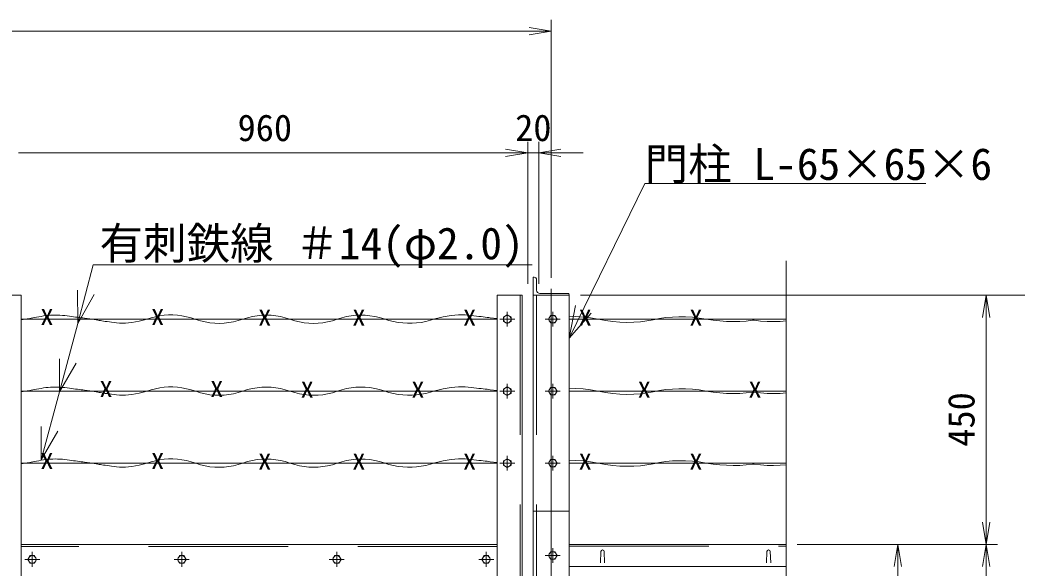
# Model space of a CAD drawing. Units: millimetres, scale not verified. Extents: x -5936 to 5936, y -4198 to 4198.
# Drawn here: x 1631 to 3432, y 871 to 1860 of the extents above; entities that cross this region are included whole.
import ezdxf
from ezdxf.enums import TextEntityAlignment as Align

# ---------------------------------------------------------------- set-up
doc = ezdxf.new("R2010")
doc.units = ezdxf.units.MM
doc.header["$LTSCALE"] = 30
doc.linetypes.add('USER2', pattern=[12.6, 8.4, -4.2])
doc.linetypes.add('USER3', pattern=[50.5, 30, -9, 2.5, -9])
for name, color, linetype, lineweight in [('0-1_27', 3, 'Continuous', 9), ('0-2_D-STR1', 1, 'Continuous', 9), ('0-3_D-STR-TXT', 7, 'Continuous', 9), ('0-6_0', 7, 'Continuous', 9), ('0-8_D-STR-DIM', 7, 'Continuous', 9), ('0-C_1', 7, 'Continuous', 9), ('0-D_D-STR3', 3, 'Continuous', 9)]:
    doc.layers.add(name, color=color, linetype=linetype, lineweight=lineweight)
doc.styles.add('ＭＳ ゴシック', font='')
doc.styles.get('ＭＳ ゴシック').set_extended_font_data('MS Gothic')

# ---------------------------------------------------------------- blocks, each defined once
blk = doc.blocks.new('_OPEN')
at = {"layer": '0-6_0'}
blk.add_line((-30, 5), (0, 0), dxfattribs=at)
blk.add_lwpolyline([(-30, -5), (0, 0), (-30, 0)], dxfattribs=at)
blk = doc.blocks.new('G85')
at = {"layer": '0-C_1'}
for q in [(263699.1, 166568.8), (259957.2, 159950.7), (260794.9, 159542.7)]:
    blk.add_line((259614.7, 158183.6), q, dxfattribs=at)
blk = doc.blocks.new('G86')
at = {"layer": '0-C_1'}
for q in [(233382, 155277.2), (232398.2, 153395.9), (233298.5, 153155.8)]:
    blk.add_line((232400.5, 151595.9), q, dxfattribs=at)
blk = doc.blocks.new('G87')
at = {"layer": '0-C_1'}
for q in [(234370.6, 158985.4), (233379.7, 157077.2), (234280, 156837.1)]:
    blk.add_line((233382, 155277.2), q, dxfattribs=at)
blk = doc.blocks.new('G88')
at = {"layer": '0-C_1'}
for q in [(235218, 162163.9), (234368.4, 160785.4), (235268.7, 160545.4)]:
    blk.add_line((234370.6, 158985.4), q, dxfattribs=at)

msp = doc.modelspace()

# ---------------------------------------------------------------- linework, layer by layer
at = {"layer": '0-1_27'}
for p, q in [((1632.99, 1320.21), (2492.99, 1320.21)), ((2622.99, 1320.21), (3014.48, 1320.21)), ((1632.99, 1190.31), (2492.99, 1190.31)), ((2622.99, 1190.31), (3014.48, 1190.31)), ((1632.99, 1060.4), (2492.99, 1060.4)), ((2622.99, 1060.4), (3014.48, 1060.4))]:
    msp.add_line(p, q, dxfattribs=at)
for points in [[(2622.99, 1325.58), (2634.75, 1325.22), (2648.04, 1324.15), (2661.46, 1322.44), (2675, 1320.07), (2688.46, 1317.7), (2701.62, 1315.97), (2714.51, 1314.9), (2727.1, 1314.47), (2739.41, 1314.7), (2751.43, 1315.57), (2763.16, 1317.1), (2774.61, 1319.27), (2785.99, 1321.47), (2797.53, 1323.09), (2809.24, 1324.12), (2821.11, 1324.56), (2833.14, 1324.42), (2845.34, 1323.69), (2857.69, 1322.37), (2870.21, 1320.47), (2882.72, 1318.54), (2895.04, 1317.15), (2907.17, 1316.29), (2919.12, 1315.97), (2930.88, 1316.19), (2942.45, 1316.95), (2953.83, 1318.24), (2955.49, 1318.51)], [(3014.48, 1317.04), (3003.8, 1316.29), (2991.86, 1315.97), (2980.1, 1316.19), (2968.53, 1316.95), (2957.15, 1318.24), (2955.49, 1318.51)], [(2622.99, 1195.68), (2634.75, 1195.31), (2648.04, 1194.25), (2661.46, 1192.53), (2675, 1190.16), (2688.46, 1187.79), (2701.62, 1186.07), (2714.51, 1185), (2727.1, 1184.57), (2739.41, 1184.8), (2751.43, 1185.67), (2763.16, 1187.19), (2774.61, 1189.36), (2785.99, 1191.57), (2797.53, 1193.18), (2809.24, 1194.21), (2821.11, 1194.66), (2833.14, 1194.51), (2845.34, 1193.78), (2857.69, 1192.47), (2870.21, 1190.56), (2882.72, 1188.63), (2895.04, 1187.24), (2907.17, 1186.39), (2919.12, 1186.07), (2930.88, 1186.29), (2942.45, 1187.04), (2953.83, 1188.33), (2955.49, 1188.61)], [(3014.48, 1187.14), (3003.8, 1186.39), (2991.86, 1186.07), (2980.1, 1186.29), (2968.53, 1187.04), (2957.15, 1188.33), (2955.49, 1188.61)], [(2622.99, 1065.78), (2634.75, 1065.41), (2648.04, 1064.35), (2661.46, 1062.63), (2675, 1060.26), (2688.46, 1057.89), (2701.62, 1056.16), (2714.51, 1055.09), (2727.1, 1054.67), (2739.41, 1054.89), (2751.43, 1055.77), (2763.16, 1057.29), (2774.61, 1059.46), (2785.99, 1061.66), (2797.53, 1063.28), (2809.24, 1064.31), (2821.11, 1064.75), (2833.14, 1064.61), (2845.34, 1063.88), (2857.69, 1062.56), (2870.21, 1060.66), (2882.72, 1058.73), (2895.04, 1057.34), (2907.17, 1056.48), (2919.12, 1056.16), (2930.88, 1056.38), (2942.45, 1057.14), (2953.83, 1058.43), (2955.49, 1058.7)], [(3014.48, 1057.24), (3003.8, 1056.48), (2991.86, 1056.16), (2980.1, 1056.38), (2968.53, 1057.14), (2957.15, 1058.43), (2955.49, 1058.7)]]:
    msp.add_lwpolyline(points, dxfattribs=at)
at = {"layer": '0-2_D-STR1'}
for p, q in [((3014.48, 1425.6), (3014.48, -30.05)), ((2557.99, 1396.01), (2559.49, 1396.01)), ((2557.99, 1396.01), (2557.99, 1363.51)), ((2563.99, 1372.51), (2563.99, 1391.51)), ((1587.99, 1363.51), (1632.99, 1363.51)), ((1632.99, 1363.51), (1632.99, -1011.2)), ((2492.99, 1363.51), (2537.99, 1363.51)), ((2492.99, 1363.51), (2492.99, -1011.2)), ((2537.99, 1363.51), (2537.99, -1056.2)), ((2557.99, 1363.79), (2557.99, -1386.2)), ((2557.99, 1363.51), (2622.99, 1363.51)), ((2557.99, 1363.51), (2622.99, 1363.51)), ((2557.99, 1363.51), (2622.99, 1363.51)), ((2569.99, 1366.51), (2620.49, 1366.51)), ((2622.99, 1364.01), (2622.99, -1386.2)), ((2622.99, 973.8), (2557.99, 973.8)), ((2492.99, 913.8), (1632.99, 913.8)), ((2622.99, 913.8), (3014.48, 913.8)), ((2679.24, 880.3), (2679.99, 900.8)), ((2686.74, 880.3), (2685.99, 900.8)), ((2979.24, 880.3), (2979.99, 900.8)), ((2986.74, 880.3), (2985.99, 900.8)), ((2622.99, 873.8), (3014.48, 873.8))]:
    msp.add_line(p, q, dxfattribs=at)
at = {"layer": '0-2_D-STR1', "linetype": 'USER3'}
for p, q in [((2590.49, 1375.11), (2590.49, -1443.44)), ((2510.99, 1306.78), (2510.99, 1333.66)), ((2592.99, 1333.64), (2592.99, 1306.76)), ((2524.43, 1320.21), (2497.54, 1320.21)), ((2579.56, 1320.21), (2606.44, 1320.21)), ((2524.43, 1190.31), (2497.54, 1190.31)), ((2510.99, 1176.88), (2510.99, 1203.76)), ((2579.56, 1190.31), (2606.44, 1190.31)), ((2592.99, 1203.74), (2592.99, 1176.86)), ((2510.99, 1046.97), (2510.99, 1073.85)), ((2592.99, 1073.84), (2592.99, 1046.95)), ((2524.43, 1060.4), (2497.54, 1060.4)), ((2579.56, 1060.4), (2606.44, 1060.4)), ((2592.99, 907.23), (2592.99, 880.35)), ((1666.43, 886.8), (1639.54, 886.8)), ((1652.99, 873.37), (1652.99, 900.25)), ((1936.43, 886.8), (1909.54, 886.8)), ((1922.99, 873.37), (1922.99, 900.25)), ((2216.43, 886.8), (2189.54, 886.8)), ((2202.99, 873.37), (2202.99, 900.25)), ((2459.56, 886.8), (2486.44, 886.8)), ((2472.99, 873.37), (2472.99, 900.25)), ((2579.56, 893.8), (2606.44, 893.8))]:
    msp.add_line(p, q, dxfattribs=at)
at = {"layer": '0-2_D-STR1', "linetype": 'USER2'}
for p, q in [((2533.99, 1363.79), (2533.99, -1052.2)), ((2563.99, 1363.79), (2563.99, -1386.2)), ((2492.99, 909.8), (1632.99, 909.8)), ((2622.99, 910.8), (3014.48, 910.8))]:
    msp.add_line(p, q, dxfattribs=at)
at = {"layer": '0-2_D-STR1'}
for points in [[(2510.99, 1328.05), (2504.2, 1324.13), (2504.2, 1316.29), (2510.99, 1312.37), (2517.78, 1316.29), (2517.78, 1324.13)], [(2600.83, 1320.21), (2596.91, 1327), (2589.07, 1327), (2585.15, 1320.21), (2589.07, 1313.42), (2596.91, 1313.42)], [(2510.99, 1198.15), (2504.2, 1194.23), (2504.2, 1186.39), (2510.99, 1182.47), (2517.78, 1186.39), (2517.78, 1194.23)], [(2600.83, 1190.31), (2596.91, 1197.1), (2589.07, 1197.1), (2585.15, 1190.31), (2589.07, 1183.52), (2596.91, 1183.52)], [(2510.99, 1068.24), (2504.2, 1064.32), (2504.2, 1056.48), (2510.99, 1052.56), (2517.78, 1056.48), (2517.78, 1064.32)], [(2600.83, 1060.4), (2596.91, 1067.19), (2589.07, 1067.19), (2585.15, 1060.4), (2589.07, 1053.61), (2596.91, 1053.61)], [(2600.83, 893.8), (2596.91, 900.59), (2589.07, 900.59), (2585.15, 893.8), (2589.07, 887.01), (2596.91, 887.01)], [(1645.15, 886.8), (1649.07, 893.59), (1656.91, 893.59), (1660.83, 886.8), (1656.91, 880.01), (1649.07, 880.01)], [(1915.15, 886.8), (1919.07, 893.59), (1926.91, 893.59), (1930.83, 886.8), (1926.91, 880.01), (1919.07, 880.01)], [(2195.15, 886.8), (2199.07, 893.59), (2206.91, 893.59), (2210.83, 886.8), (2206.91, 880.01), (2199.07, 880.01)], [(2480.83, 886.8), (2476.91, 893.59), (2469.07, 893.59), (2465.15, 886.8), (2469.07, 880.01), (2476.91, 880.01)]]:
    msp.add_lwpolyline(points, close=True, dxfattribs=at)
for centre in [(2510.99, 1320.21), (2592.99, 1320.21), (2510.99, 1190.31), (2592.99, 1190.31), (2510.99, 1060.4), (2592.99, 1060.4), (2592.99, 893.8), (1652.99, 886.8), (1922.99, 886.8), (2202.99, 886.8), (2472.99, 886.8)]:
    msp.add_circle(centre, 6.8, dxfattribs=at)
for centre, radius, start, end in [((2559.49, 1391.51), 4.5, 0, 90), ((2569.99, 1372.51), 6, 180.00001, 270.00008), ((2620.49, 1364.01), 2.5, 0, 90.0001), ((2682.99, 900.8), 3, 0, 180), ((2982.99, 900.8), 3, 0, 180)]:
    msp.add_arc(centre, radius, start, end, dxfattribs=at)
at = {"layer": '0-3_D-STR-TXT'}
for p, q in [((2759.14, 1565.37), (3266.99, 1565.37)), ((1763.24, 1418.54), (2556.18, 1418.54))]:
    msp.add_line(p, q, dxfattribs=at)
at = {"layer": '0-8_D-STR-DIM'}
for p, q in [((2590.49, 1395.11), (2590.49, 1860.34)), ((2550.49, 1840.34), (615.49, 1840.34)), ((2547.99, 1383.79), (2547.99, 1640.48)), ((2547.99, 1383.79), (2547.99, 1640.48)), ((2567.99, 1383.79), (2567.99, 1640.48)), ((1627.99, 1620.48), (1667.99, 1620.48)), ((1627.99, 1620.48), (2507.99, 1620.48)), ((2507.99, 1620.48), (2467.99, 1620.48)), ((2567.99, 1620.48), (2547.99, 1620.48)), ((2607.99, 1620.48), (2647.99, 1620.48)), ((2642.99, 1363.51), (3396.17, 1363.51)), ((2642.99, 1363.51), (3556.17, 1363.51)), ((3376.17, 1323.51), (3376.17, 953.8)), ((3034.48, 913.8), (3396.17, 913.8)), ((3034.48, 913.8), (3236.17, 913.8)), ((3034.48, 913.8), (3396.17, 913.8)), ((3216.17, 873.8), (3216.17, -1016.2)), ((3376.17, -1046.2), (3376.17, 873.8))]:
    msp.add_line(p, q, dxfattribs=at)
at = {"layer": '0-D_D-STR3'}
for points in [[(1761.48, 1320.21), (1747.29, 1322.03), (1744.38, 1322.41), (1741.33, 1322.8), (1738.13, 1323.21), (1734.78, 1323.64), (1731.28, 1324.09), (1727.65, 1324.56), (1723.86, 1325.05), (1719.93, 1325.55), (1715.85, 1326.08), (1711.63, 1326.62), (1707.34, 1327.1), (1703.05, 1327.45), (1698.76, 1327.66), (1694.47, 1327.74), (1690.19, 1327.68), (1685.91, 1327.48), (1681.63, 1327.15), (1677.36, 1326.68), (1673.08, 1326.07), (1668.81, 1325.33), (1664.69, 1324.55), (1660.84, 1323.83), (1657.28, 1323.16), (1654, 1322.56), (1651, 1322.01), (1648.28, 1321.51), (1645.84, 1321.08), (1643.69, 1320.7), (1641.82, 1320.38), (1640.23, 1320.12), (1632.99, 1318.96)], [(1891.05, 1327.32), (1883.19, 1326.25), (1875.41, 1324.65), (1867.72, 1322.52), (1860.21, 1320.28), (1852.99, 1318.33), (1846.05, 1316.69), (1839.39, 1315.35), (1833.01, 1314.3), (1826.92, 1313.56), (1821.12, 1313.12), (1815.59, 1312.98), (1810.35, 1313.13), (1805.39, 1313.59), (1800.72, 1314.19), (1796.33, 1314.76), (1792.22, 1315.3), (1788.39, 1315.82), (1784.85, 1316.32), (1781.59, 1316.79), (1778.62, 1317.24), (1775.93, 1317.66), (1773.52, 1318.05), (1771.39, 1318.42), (1761.48, 1320.21)], [(2220.47, 1324.87), (2211.97, 1322.78), (2203.47, 1320.11), (2194.97, 1317.45), (2186.47, 1315.38), (2177.97, 1313.9), (2169.47, 1313.02), (2160.97, 1312.73), (2152.47, 1313.04), (2143.97, 1313.94), (2135.47, 1315.44), (2126.97, 1317.53), (2118.47, 1320.22), (2109.97, 1322.91), (2101.47, 1325), (2092.97, 1326.49), (2084.47, 1327.39), (2075.97, 1327.69), (2067.47, 1327.4), (2058.97, 1326.51), (2050.47, 1325.03), (2041.97, 1322.95), (2033.47, 1320.27), (2024.97, 1317.6), (2016.47, 1315.5), (2007.97, 1314), (1999.47, 1313.09), (1990.97, 1312.76), (1982.47, 1313.02), (1973.97, 1313.87), (1965.47, 1315.31), (1956.97, 1317.34), (1948.47, 1319.95), (1940.01, 1322.59), (1931.64, 1324.71), (1923.35, 1326.29), (1915.15, 1327.34), (1907.03, 1327.86), (1899, 1327.86), (1891.05, 1327.32)], [(2492.99, 1321.23), (2480.14, 1322.86), (2477.42, 1323.2), (2474.42, 1323.57), (2471.14, 1323.96), (2467.57, 1324.38), (2463.72, 1324.82), (2459.58, 1325.29), (2455.16, 1325.79), (2450.45, 1326.32), (2445.45, 1326.87), (2440.18, 1327.44), (2434.62, 1327.88), (2428.78, 1328.02), (2422.66, 1327.87), (2416.26, 1327.4), (2409.59, 1326.64), (2402.63, 1325.58), (2395.4, 1324.22), (2387.89, 1322.56), (2380.1, 1320.6), (2372.04, 1318.34), (2363.81, 1316.19), (2355.56, 1314.57), (2347.28, 1313.48), (2338.97, 1312.91), (2330.63, 1312.88), (2322.26, 1313.37), (2313.86, 1314.38), (2305.43, 1315.93), (2296.97, 1318), (2288.48, 1320.6), (2279.98, 1323.17), (2271.47, 1325.16), (2262.97, 1326.57), (2254.47, 1327.4), (2245.97, 1327.64), (2237.47, 1327.3), (2228.97, 1326.38), (2220.47, 1324.87)], [(1761.48, 1190.31), (1747.29, 1192.13), (1744.38, 1192.51), (1741.33, 1192.9), (1738.13, 1193.31), (1734.78, 1193.74), (1731.28, 1194.19), (1727.65, 1194.66), (1723.86, 1195.14), (1719.93, 1195.65), (1715.85, 1196.17), (1711.63, 1196.72), (1707.34, 1197.2), (1703.05, 1197.55), (1698.76, 1197.76), (1694.47, 1197.83), (1690.19, 1197.77), (1685.91, 1197.58), (1681.63, 1197.24), (1677.36, 1196.78), (1673.08, 1196.17), (1668.81, 1195.43), (1664.69, 1194.65), (1660.84, 1193.92), (1657.28, 1193.26), (1654, 1192.65), (1651, 1192.1), (1648.28, 1191.61), (1645.84, 1191.17), (1643.69, 1190.8), (1641.82, 1190.48), (1640.23, 1190.22), (1632.99, 1189.06)], [(1891.05, 1197.41), (1883.19, 1196.35), (1875.41, 1194.75), (1867.72, 1192.62), (1860.21, 1190.37), (1852.99, 1188.43), (1846.05, 1186.79), (1839.39, 1185.44), (1833.01, 1184.4), (1826.92, 1183.66), (1821.12, 1183.21), (1815.59, 1183.07), (1810.35, 1183.23), (1805.39, 1183.69), (1800.72, 1184.28), (1796.33, 1184.85), (1792.22, 1185.4), (1788.39, 1185.92), (1784.85, 1186.42), (1781.59, 1186.89), (1778.62, 1187.33), (1775.93, 1187.75), (1773.52, 1188.15), (1771.39, 1188.52), (1761.48, 1190.31)], [(2220.47, 1194.97), (2211.97, 1192.88), (2203.47, 1190.21), (2194.97, 1187.54), (2186.47, 1185.47), (2177.97, 1184), (2169.47, 1183.12), (2160.97, 1182.83), (2152.47, 1183.14), (2143.97, 1184.04), (2135.47, 1185.54), (2126.97, 1187.63), (2118.47, 1190.32), (2109.97, 1193), (2101.47, 1195.09), (2092.97, 1196.59), (2084.47, 1197.49), (2075.97, 1197.79), (2067.47, 1197.5), (2058.97, 1196.61), (2050.47, 1195.12), (2041.97, 1193.05), (2033.47, 1190.37), (2024.97, 1187.69), (2016.47, 1185.6), (2007.97, 1184.1), (1999.47, 1183.18), (1990.97, 1182.86), (1982.47, 1183.12), (1973.97, 1183.97), (1965.47, 1185.41), (1956.97, 1187.43), (1948.47, 1190.05), (1940.01, 1192.69), (1931.64, 1194.8), (1923.35, 1196.39), (1915.15, 1197.44), (1907.03, 1197.96), (1899, 1197.95), (1891.05, 1197.41)], [(2492.99, 1191.33), (2480.14, 1192.96), (2477.42, 1193.3), (2474.42, 1193.66), (2471.14, 1194.05), (2467.57, 1194.47), (2463.72, 1194.92), (2459.58, 1195.39), (2455.16, 1195.89), (2450.45, 1196.41), (2445.45, 1196.96), (2440.18, 1197.54), (2434.62, 1197.98), (2428.78, 1198.12), (2422.66, 1197.96), (2416.26, 1197.5), (2409.59, 1196.74), (2402.63, 1195.68), (2395.4, 1194.32), (2387.89, 1192.66), (2380.1, 1190.7), (2372.04, 1188.44), (2363.81, 1186.29), (2355.56, 1184.67), (2347.28, 1183.58), (2338.97, 1183.01), (2330.63, 1182.97), (2322.26, 1183.46), (2313.86, 1184.48), (2305.43, 1186.03), (2296.97, 1188.1), (2288.48, 1190.7), (2279.98, 1193.27), (2271.47, 1195.26), (2262.97, 1196.67), (2254.47, 1197.49), (2245.97, 1197.73), (2237.47, 1197.39), (2228.97, 1196.47), (2220.47, 1194.97)], [(1761.48, 1060.4), (1747.29, 1062.23), (1744.38, 1062.6), (1741.33, 1062.99), (1738.13, 1063.41), (1734.78, 1063.84), (1731.28, 1064.29), (1727.65, 1064.75), (1723.86, 1065.24), (1719.93, 1065.74), (1715.85, 1066.27), (1711.63, 1066.81), (1707.34, 1067.3), (1703.05, 1067.64), (1698.76, 1067.86), (1694.47, 1067.93), (1690.19, 1067.87), (1685.91, 1067.67), (1681.63, 1067.34), (1677.36, 1066.87), (1673.08, 1066.27), (1668.81, 1065.52), (1664.69, 1064.74), (1660.84, 1064.02), (1657.28, 1063.35), (1654, 1062.75), (1651, 1062.2), (1648.28, 1061.71), (1645.84, 1061.27), (1643.69, 1060.89), (1641.82, 1060.58), (1640.23, 1060.31), (1632.99, 1059.15)], [(1891.05, 1067.51), (1883.19, 1066.44), (1875.41, 1064.84), (1867.72, 1062.71), (1860.21, 1060.47), (1852.99, 1058.53), (1846.05, 1056.88), (1839.39, 1055.54), (1833.01, 1054.5), (1826.92, 1053.75), (1821.12, 1053.31), (1815.59, 1053.17), (1810.35, 1053.33), (1805.39, 1053.78), (1800.72, 1054.38), (1796.33, 1054.95), (1792.22, 1055.5), (1788.39, 1056.02), (1784.85, 1056.51), (1781.59, 1056.98), (1778.62, 1057.43), (1775.93, 1057.85), (1773.52, 1058.24), (1771.39, 1058.61), (1761.48, 1060.4)], [(2220.47, 1065.06), (2211.97, 1062.97), (2203.47, 1060.3), (2194.97, 1057.64), (2186.47, 1055.57), (2177.97, 1054.09), (2169.47, 1053.21), (2160.97, 1052.93), (2152.47, 1053.23), (2143.97, 1054.14), (2135.47, 1055.63), (2126.97, 1057.73), (2118.47, 1060.41), (2109.97, 1063.1), (2101.47, 1065.19), (2092.97, 1066.68), (2084.47, 1067.58), (2075.97, 1067.89), (2067.47, 1067.59), (2058.97, 1066.7), (2050.47, 1065.22), (2041.97, 1063.14), (2033.47, 1060.47), (2024.97, 1057.79), (2016.47, 1055.7), (2007.97, 1054.19), (1999.47, 1053.28), (1990.97, 1052.95), (1982.47, 1053.21), (1973.97, 1054.06), (1965.47, 1055.5), (1956.97, 1057.53), (1948.47, 1060.14), (1940.01, 1062.79), (1931.64, 1064.9), (1923.35, 1066.48), (1915.15, 1067.53), (1907.03, 1068.06), (1899, 1068.05), (1891.05, 1067.51)], [(2492.99, 1061.42), (2480.14, 1063.05), (2477.42, 1063.39), (2474.42, 1063.76), (2471.14, 1064.15), (2467.57, 1064.57), (2463.72, 1065.01), (2459.58, 1065.49), (2455.16, 1065.98), (2450.45, 1066.51), (2445.45, 1067.06), (2440.18, 1067.64), (2434.62, 1068.08), (2428.78, 1068.22), (2422.66, 1068.06), (2416.26, 1067.6), (2409.59, 1066.84), (2402.63, 1065.78), (2395.4, 1064.42), (2387.89, 1062.75), (2380.1, 1060.79), (2372.04, 1058.53), (2363.81, 1056.38), (2355.56, 1054.76), (2347.28, 1053.67), (2338.97, 1053.11), (2330.63, 1053.07), (2322.26, 1053.56), (2313.86, 1054.58), (2305.43, 1056.12), (2296.97, 1058.19), (2288.48, 1060.79), (2279.98, 1063.37), (2271.47, 1065.36), (2262.97, 1066.76), (2254.47, 1067.59), (2245.97, 1067.83), (2237.47, 1067.49), (2228.97, 1066.57), (2220.47, 1065.06)]]:
    msp.add_lwpolyline(points, dxfattribs=at)

# ---------------------------------------------------------------- block references
at = {"layer": '0-3_D-STR-TXT', "xscale": 0.03333333, "yscale": 0.03333333}
for name, p in [('G85', (-6030.83, -3986.93)), ('G88', (-6077.36, -3986.93)), ('G87', (-6077.36, -3986.93)), ('G86', (-6077.36, -3986.93))]:
    msp.add_blockref(name, p, dxfattribs=at)
at = {"layer": '0-8_D-STR-DIM', "xscale": 1.333333, "yscale": 1.333333}
for p in [(2590.49, 1840.34), (2547.99, 1620.48), (2547.99, 1620.48)]:
    msp.add_blockref('_OPEN', p, dxfattribs=at)
for p, rotation in [((2567.99, 1620.48), 180), ((3376.17, 1363.51), 90), ((3376.17, 913.8), 270), ((3216.17, 913.8), 90), ((3376.17, 913.8), 90)]:
    msp.add_blockref('_OPEN', p, dxfattribs=dict(at, rotation=rotation))

# ---------------------------------------------------------------- texts
at = {"layer": '0-1_27', "style": 'ＭＳ ゴシック', "width": 1.2}
for p in [(1667.71, 1300.9), (1867.71, 1300.9), (2061.1, 1299.94), (2231.1, 1299.94), (2431.1, 1299.94), (2639.89, 1299.94), (2839.89, 1299.94), (1774.42, 1171.07), (1974.42, 1171.07), (2137.81, 1170.1), (2337.81, 1170.1), (2746.6, 1170.03), (2946.6, 1170.03), (1667.71, 1041.09), (1867.71, 1041.09), (2061.1, 1040.13), (2231.1, 1040.13), (2431.1, 1040.13), (2639.89, 1040.13), (2839.89, 1040.13)]:
    msp.add_text('X', height=28.81, dxfattribs=at).set_placement(p, align=Align.BOTTOM_LEFT)
at = {"layer": '0-3_D-STR-TXT', "style": 'ＭＳ ゴシック'}
for s, p in [('門柱 L-65×65×6', (2759.14, 1554.27)), ('有刺鉄線 ＃14(φ2.0)', (1774.6, 1411.11))]:
    msp.add_text(s, height=57.62, dxfattribs=at).set_placement(p, align=Align.BOTTOM_LEFT)
at = {"layer": '0-8_D-STR-DIM', "style": 'ＭＳ ゴシック'}
for s, p in [('960', (2023.87, 1627.23)), ('20', (2525.24, 1627.23))]:
    msp.add_text(s, height=48.17, dxfattribs=at).set_placement(p, align=Align.BOTTOM_LEFT)
msp.add_text('450', height=48.17, rotation=90, dxfattribs=at).set_placement((3369.42, 1090.16), align=Align.BOTTOM_LEFT)

doc.saveas('drawing.dxf')
